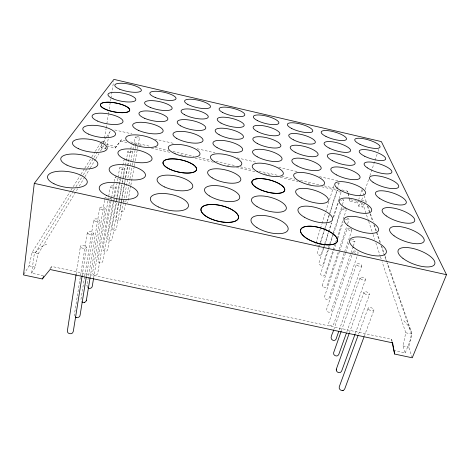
<?xml version="1.0" encoding="UTF-8"?>
<svg xmlns="http://www.w3.org/2000/svg" width="470" height="470" viewBox="0 0 470 470"><rect width="100%" height="100%" fill="white"/><g stroke="black" fill="none" stroke-linecap="round" stroke-linejoin="round"><path stroke-width="0.35" stroke-dasharray="2.35 1.76" d="M105.991 147.786L105.333 148.89L101.15 147.944L101.496 142.151M105.333 148.89L105.48 146.722M123.816 200.725L124.104 202.112M43.387 275.696L31.625 273.188L34.122 254.993L72.897 191.713M361.712 189.909L358.763 199.421M76.04 274.703L80.382 246.568M87.302 232.738L74.366 314.818L74.542 315.899M82.115 275.896L86.68 247.12M103.782 143.103L104.475 138.762M104.593 138.033L106.091 128.621M106.202 127.899L108.276 114.862M108.394 114.139L108.74 111.966M109.199 109.069L110.814 98.935M110.926 98.212L113.576 81.557M84.577 276.783L80.881 299.807L81.298 301.329M84.694 276.06L93.706 219.942M107.09 145.436L109.093 133.398L110.162 131.324L111.243 130.378M86.427 276.043L93.342 233.308M87.602 287.593L86.95 285.819L99.699 207.758M90.146 277.37L99.499 220.524M104.622 200.338L92.678 272.418C91.956 275.408 97.037 276.389 97.701 273.493L110.503 197.905A2.72 1.128 9.6 0 1 106.678 198.187A2.72 1.128 9.6 0 1 105.832 196.29M104.74 199.621L105.215 196.736M86.95 285.819L87.015 285.454M93.653 277.946L105.174 208.968A2.82 1.21 9.2 0 0 101.532 207.094A2.82 1.21 9.2 0 0 100.592 209.044A2.82 1.21 9.2 0 0 105.174 208.968M107.936 200.913L97.977 260.21C97.296 263.088 102.196 264.058 102.842 261.261L113.734 197.7M108.059 200.191L110.368 186.449M111.026 201.289L102.954 248.759C102.307 251.538 107.031 252.49 107.659 249.782L116.131 200.931M111.143 200.572L111.513 198.411M111.637 197.694L115.185 176.838A2.544 0.987 10.1 0 0 116.025 177.907A2.544 0.987 10.1 0 0 118.499 178.459M113.858 196.977L115.467 187.589A2.626 1.058 9.9 0 0 112.048 185.891A2.626 1.058 9.9 0 0 111.231 187.589A2.626 1.058 9.9 0 0 115.467 187.589M113.846 201.83L107.624 237.996L107.718 239.201L108.447 240.064M113.969 201.101L117.952 177.954M118.076 177.231L119.691 167.825M116.255 200.214L120.114 177.942M120.549 178.835L112.025 227.868C111.437 230.459 115.861 231.375 116.454 228.837L121.172 202.188M120.673 178.112L122.805 165.851M122.929 165.135L123.804 160.088M118.393 203.586L112.189 238.995C111.76 240.734 109.316 241.051 108.153 239.853M118.898 200.696L119.28 198.528M119.409 197.805L121.689 184.798M122.194 181.908L122.823 178.295M122.952 177.572L124.474 168.9A2.462 0.928 10.4 0 0 121.248 167.349A2.462 0.928 10.4 0 0 120.526 168.842A2.462 0.928 10.4 0 0 124.474 168.9M118.828 203.199L116.178 218.303C115.614 220.818 119.903 221.711 120.485 219.255L123.434 202.723M118.957 202.482L119.333 200.32M119.462 199.603L122.993 179.458M123.122 178.741L125.39 165.792M125.519 165.076L127.916 151.405M121.301 201.466L125.373 178.418M125.502 177.695L128.563 160.411M121.119 203.528L120.085 209.99L121.142 211.353L122.782 211.588L123.698 211.142L124.286 210.196L128.804 185.08M121.248 202.811L121.63 200.655M121.754 199.932L125.19 180.539M125.696 177.666L128.492 161.862M128.621 161.145L131.418 145.342M123.557 202.006L132.787 150.465M132.91 149.748L135.219 136.823M128.933 184.363L129.838 179.34M129.967 178.624L132.287 165.704M132.417 164.988L133.063 161.398M133.192 160.681L135.26 149.202M135.389 148.485L136.036 144.895M130.742 185.85L127.881 201.63L127.035 202.758M130.871 185.127L134.256 166.48M134.385 165.763L134.773 163.613M135.295 160.74L138.027 145.677M138.156 144.96L139.455 137.786A2.18 0.734 11.1 0 0 136.559 136.476A2.18 0.734 11.1 0 0 135.994 137.657A2.18 0.734 11.1 0 0 139.455 137.786M393.566 350.45L405.228 352.941L402.99 345.879L405.763 332.76L382.104 261.714M412.237 357.799L408.718 347.107L411.491 333.994L386.939 262.824M23.87 274.333L29.069 265.832L32.16 252.308L70.535 190.984M31.625 273.188L35.209 267.148L38.293 253.624L77.715 188.635M315.852 243.096L320.258 229.084M320.475 228.385L321.797 224.184M322.015 223.479L325.54 212.275M325.763 211.571L333.912 185.656M320.164 243.025L324.559 229.172M324.782 228.479L326.762 222.245M326.979 221.552L328.959 215.319M329.834 212.552L339.07 183.459M326.509 223.949L317.403 252.631C316.627 254.946 320.575 256.262 321.38 253.994L323.601 247.073M327.396 221.153L329.394 214.861M329.617 214.161L337.172 190.379M323.824 246.38L324.488 244.306M324.711 243.613L331.362 222.862M333.136 217.328L338.905 199.339M339.123 198.645L341.343 191.731M323.524 248.712L319.036 262.695C318.243 265.074 322.291 266.449 323.131 264.105L328.283 248.201M323.748 248.013L324.423 245.916M324.647 245.217L328.683 232.632M328.906 231.933L331.826 222.845M333.618 217.252L338.329 202.576M328.512 247.508L332.989 233.678M333.218 232.985L342.178 205.32M342.407 204.626L343.746 200.479M328.401 249.811L320.769 273.334C319.953 275.784 324.112 277.218 324.981 274.797L332.919 250.581M328.624 249.118L329.746 245.663M329.975 244.97L333.118 235.282M333.342 234.589L341.872 208.298A2.332 0.84 17.4 0 1 344.416 208.251M333.148 249.887L334.734 245.046M335.639 242.273L336.549 239.506M336.773 238.813L346.302 209.755A2.332 0.84 17.4 0 1 343.758 209.808A2.332 0.84 17.4 0 1 341.872 208.304M335.797 244.418L322.602 284.603C321.75 287.141 326.039 288.615 326.938 286.124L338.894 250.087M337.842 238.184L343.077 222.245M339.123 249.394L346.707 226.528M347.63 223.755L349.004 219.596M339.322 252.108L324.547 296.558C323.677 299.155 328.084 300.724 329.018 298.133L351.889 230.071M339.552 251.415L347.171 228.502M365.043 202.605L362.652 207.082L358.663 206.177L357.611 202.876L358.534 200.108M361.73 200.05L362.893 196.572M365.231 189.61L368.738 179.17M369.908 175.692L374.813 161.081M375.048 160.382L377.152 154.119M378.086 151.334L378.791 149.249M345.432 253.389L326.609 309.254C325.71 311.945 330.251 313.584 331.227 310.893L353.076 246.75M345.667 252.701L348.922 243.043M353.311 246.063L354.956 241.233M353.187 251.444L328.806 322.772C327.878 325.557 332.566 327.267 333.577 324.482L357.752 254.534M333.782 329.611L356.519 264.122M339.228 330.016L361.741 265.908M341.42 330.627L360.085 277.729M346.86 331.808L365.507 279.597M349.398 332.801L363.927 292.363M355.349 333.389L369.555 294.326M358.539 334.164L368.063 308.15M364.274 336.22L373.926 310.206M405.228 352.941L411.227 338.153L411.732 333.929L411.191 331.332L387.445 262.812M358.663 206.177L361.36 201.054M50.754 268.294L51.765 266.461L391.592 339.34L392.115 341.108M106.978 146.123L115.244 147.997L121.43 139.807L125.725 140.783M115.244 147.997L121.43 139.807M79.23 186.132L84.541 177.384M84.917 176.755L89.846 168.636M90.228 168.007L95.533 159.26M95.915 158.637L98.947 153.637M100.463 151.134L105.768 142.387L101.544 141.429M101.15 147.944L103.312 144.419M73.285 191.09L75.594 187.348M75.975 186.725L82.902 175.498M83.284 174.875L87.132 168.642M87.52 168.013L93.671 158.037M94.059 157.415L102.907 143.068M103.288 142.445L106.367 137.457M106.755 136.829L109.445 132.464M70.923 190.362L72.856 187.266M73.244 186.643L80.611 174.875M80.999 174.258L84.488 168.683M84.876 168.06L91.462 157.532M91.85 156.915L94.952 151.957M95.34 151.34L101.156 142.046M35.197 252.837C38.164 248.377 42.934 245.446 47.934 243.754M49.955 268.67L51.765 266.461M319.259 245.105L317.697 245.563M319.682 255.192L320.329 255.063M32.16 252.308L38.293 253.624M405.763 332.76L411.491 333.994M29.069 265.832L35.209 267.148M402.99 345.879L408.718 347.107M130.736 141.922L150.071 146.317M155.082 147.457L168.683 150.547M172.978 151.528L193.74 156.246M198.751 157.385L210.924 160.153M215.936 161.292L235.27 165.681M240.282 166.821L252.455 169.588M258.894 171.057L278.945 175.61M281.806 176.262L294.696 179.193M300.424 180.492L320.47 185.051M324.047 185.862L336.937 188.793M341.948 189.933L347.677 191.231L349.704 201.084L357.611 202.876M120.69 141.147L127.129 142.61M134.996 144.396L142.151 146.023M151.446 148.138L170.046 152.362M180.774 154.795L185.779 155.934M195.079 158.049L213.674 162.273M227.268 165.358L228.696 165.681M236.563 167.473L255.874 171.856M264.457 173.806L270.18 175.104M280.196 177.384L298.074 181.444M308.091 183.717L311.669 184.528M321.68 186.807L338.13 190.544M361.694 200.414L365.725 201.33L366.201 202.711M106.408 144.449L116.008 146.622M361.025 202.135L349.228 199.462L349.704 201.084M114.78 129.967L131.958 133.885M154.865 139.108L173.477 143.35M197.106 148.737L215.001 152.821M237.191 157.885L255.803 162.126M278.71 167.349L297.328 171.597M319.518 176.655L338.13 180.903M403.83 320.781L408.43 325.828L411.191 331.332M322.555 285.701L322.884 286.4M315.969 244.418L315.758 243.695M362.018 189.451L363.939 194.991M364.18 195.679L366.817 203.293M367.775 206.06L373.292 221.981M374.249 224.748L380.488 242.743M381.687 246.204L384.807 255.204M385.048 255.892L387.204 262.125M367.393 206.166L369.778 213.075M370.013 213.768L372.639 221.364M373.826 224.819L380.024 242.784M380.982 245.552L385.988 260.063M362.623 203.199L368.421 220.612M368.65 221.311L372.828 233.849M373.057 234.548L374.684 239.424M375.841 242.902L380.248 256.138M380.483 256.837L381.176 258.923M361.23 202.758L362.652 207.082M347.677 191.231L347.935 192.606M348.064 193.293L348.84 197.406M391.592 339.34L391.962 341.42M351.595 239.183A2.573 1.01 18.4 0 1 354.709 240.54A2.573 1.01 18.4 0 1 353.822 241.674A2.573 1.01 18.4 0 1 350.549 240.505M350.461 228.632A2.485 0.946 18 0 1 351.119 230.459A2.485 0.946 18 0 1 347.248 228.955A2.485 0.946 18 0 1 349.862 228.402M347.054 218.015A2.409 0.893 17.7 0 1 348.84 219.79A2.409 0.893 17.7 0 1 345.286 219.184M344.974 208.469A2.332 0.84 17.4 0 1 345.474 208.715M125.261 160.534A2.385 0.87 10.6 0 1 124.738 160.329M126.031 158.972A2.385 0.87 10.6 0 1 127.223 159.242M342.471 199.257A2.262 0.793 17.2 0 1 343.588 200.649A2.262 0.793 17.2 0 1 340.721 200.302M340.903 191.983A2.197 0.752 17 0 1 337.724 191.184A2.197 0.752 17 0 1 338.012 190.091M338.7 182.812A2.133 0.711 16.8 0 1 338.635 183.694A2.133 0.711 16.8 0 1 336.203 183.259M134.203 143.685A2.244 0.776 10.9 0 1 135.912 144.466M368.691 309.454A3.108 1.428 21 0 0 373.738 310.535A3.108 1.428 21 0 0 370.548 307.562A3.108 1.428 21 0 0 368.691 309.454M81.404 247.749A3.173 1.516 7.9 0 0 86.609 247.508A3.173 1.516 7.9 0 0 82.585 245.293A3.173 1.516 7.9 0 0 81.404 247.749M364.514 293.574A2.985 1.328 20.3 0 0 369.373 294.625A2.985 1.328 20.3 0 0 366.33 291.846A2.985 1.328 20.3 0 0 364.514 293.574M88.295 233.843A3.049 1.404 8.4 0 0 93.277 233.666A3.049 1.404 8.4 0 0 89.388 231.575A3.049 1.404 8.4 0 0 88.295 233.843M360.643 278.857A2.867 1.234 19.7 0 0 365.331 279.879A2.867 1.234 19.7 0 0 362.411 277.276A2.867 1.234 19.7 0 0 360.643 278.857M94.676 220.976A2.932 1.298 8.9 0 0 99.446 220.859A2.932 1.298 8.9 0 0 95.686 218.879A2.932 1.298 8.9 0 0 94.676 220.976M357.047 265.174A2.761 1.151 19.2 0 0 361.565 266.167A2.761 1.151 19.2 0 0 358.774 263.723A2.761 1.151 19.2 0 0 357.047 265.174M353.693 252.425A2.661 1.081 18.8 0 0 358.064 253.389A2.661 1.081 18.8 0 0 355.379 251.092A2.661 1.081 18.8 0 0 353.693 252.425M128.721 152.321A2.315 0.823 10.8 0 0 132.405 152.421A2.315 0.823 10.8 0 0 129.356 150.999A2.315 0.823 10.8 0 0 128.721 152.321"/><path stroke-width="0.7" d="M34.292 183.365L23.5 274.938L42.347 278.957L50.084 269.516L392.644 342.877L394.624 354.045L412.237 357.799L446.5 274.709L381.358 141.593L113.922 79.383L34.292 183.365L446.5 274.709M355.097 334.076L341.637 371.089C340.509 374.249 335.304 372.222 336.344 369.132L349.151 333.488M336.238 370.013L336.344 369.132M76.04 274.703L67.351 330.974C67.087 334.552 73.103 334.799 73.32 331.291L82.115 275.896M86.31 276.771L80.1 315.164C79.965 316.997 77.785 318.067 76.158 317.391M81.997 302.004C83.59 303.103 86.245 302.222 86.398 300.171M86.333 300.559L90.087 277.723M93.53 278.663L92.214 286.565C91.773 288.322 89.447 288.909 88.031 287.94M333.547 330.298C333.124 333.054 328.612 338.623 332.995 340.351C334.194 340.756 335.639 340.204 336.085 338.982L338.747 331.397M341.173 331.315L333.659 352.612C332.654 355.596 337.677 357.5 338.764 354.48L346.366 333.183M358.034 335.533L339.234 386.875C338.147 390.077 343.541 392.256 344.721 388.931L364.021 336.902M42.347 278.957L43.733 276.472M342.771 390.594L343.118 390.464M84.388 302.374L84.712 302.31M75.799 317.227L75.517 317.103L76.299 317.45M394.624 354.045L392.086 342.119M359.985 144.337A13.184 3.601 16.6 0 0 380.007 147.186A13.184 3.601 16.6 0 0 362.217 138.497A13.184 3.601 16.6 0 0 359.985 144.337M364.767 156.281A13.818 3.936 16.9 0 0 385.664 159.13A13.818 3.936 16.9 0 0 366.941 149.818A13.818 3.936 16.9 0 0 364.767 156.281M367.334 167.843A14.517 4.318 17.3 0 0 391.081 173.177A14.517 4.318 17.3 0 0 375.595 162.843A14.517 4.318 17.3 0 0 367.334 167.843M372.98 182.196A15.293 4.759 17.7 0 0 397.92 187.753A15.293 4.759 17.7 0 0 381.458 176.503A15.293 4.759 17.7 0 0 372.98 182.196M379.243 198.123A16.168 5.27 18.2 0 0 405.498 203.921A16.168 5.27 18.2 0 0 387.938 191.607A16.168 5.27 18.2 0 0 379.243 198.123M386.228 215.883A17.149 5.869 18.8 0 0 413.953 221.94A17.149 5.869 18.8 0 0 395.141 208.398A17.149 5.869 18.8 0 0 386.228 215.883M394.072 235.822A18.259 6.574 19.5 0 0 423.441 242.162A18.259 6.574 19.5 0 0 403.19 227.169A18.259 6.574 19.5 0 0 394.072 235.822M402.949 258.371A19.54 7.408 20.4 0 0 434.157 265.015A19.54 7.408 20.4 0 0 412.249 248.301A19.54 7.408 20.4 0 0 402.949 258.371M325.98 136.453A13.148 3.643 15.9 0 0 346.396 139.384A13.148 3.643 15.9 0 0 329.176 130.819A13.148 3.643 15.9 0 0 325.98 136.453M329.176 148.062A13.771 3.983 16.2 0 0 350.503 151.011A13.771 3.983 16.2 0 0 332.402 141.823A13.771 3.983 16.2 0 0 329.176 148.062M332.69 160.822A14.458 4.377 16.4 0 0 355.009 163.772A14.458 4.377 16.4 0 0 335.933 153.878A14.458 4.377 16.4 0 0 332.69 160.822M336.573 174.916A15.222 4.835 16.8 0 0 359.979 177.842A15.222 4.835 16.8 0 0 339.822 167.15A15.222 4.835 16.8 0 0 336.573 174.916M340.885 190.556A16.074 5.364 17.2 0 0 365.49 193.446A16.074 5.364 17.2 0 0 344.116 181.837A16.074 5.364 17.2 0 0 340.885 190.556M345.703 208.022A17.032 5.981 17.6 0 0 371.635 210.848A17.032 5.981 17.6 0 0 348.893 198.164A17.032 5.981 17.6 0 0 345.703 208.022M347.812 225.459A18.107 6.715 18.2 0 0 377.463 231.857A18.107 6.715 18.2 0 0 358.604 217.134A18.107 6.715 18.2 0 0 347.812 225.459M353.698 247.426A19.341 7.585 18.9 0 0 385.23 254.141A19.341 7.585 18.9 0 0 364.885 237.726A19.341 7.585 18.9 0 0 353.698 247.426M291.764 128.516A13.136 3.678 15.2 0 0 312.579 131.535A13.136 3.678 15.2 0 0 295.936 123.087A13.136 3.678 15.2 0 0 291.764 128.516M293.351 139.79A13.759 4.03 15.3 0 0 315.112 142.833A13.759 4.03 15.3 0 0 297.639 133.774A13.759 4.03 15.3 0 0 293.351 139.79M295.095 152.186A14.441 4.43 15.5 0 0 317.896 155.235A14.441 4.43 15.5 0 0 299.513 145.483A14.441 4.43 15.5 0 0 295.095 152.186M297.028 165.875A15.193 4.9 15.8 0 0 320.963 168.918A15.193 4.9 15.8 0 0 301.57 158.378A15.193 4.9 15.8 0 0 297.028 165.875M299.173 181.079A16.027 5.44 16 0 0 324.37 184.093A16.027 5.44 16 0 0 303.843 172.649A16.027 5.44 16 0 0 299.173 181.079M301.57 198.064A16.967 6.075 16.4 0 0 328.166 201.025A16.967 6.075 16.4 0 0 306.37 188.523A16.967 6.075 16.4 0 0 301.57 198.064M304.272 217.158A18.024 6.833 16.8 0 0 332.431 220.025A18.024 6.833 16.8 0 0 309.195 206.295A18.024 6.833 16.8 0 0 304.272 217.158M307.333 238.778A19.223 7.737 17.3 0 0 337.248 241.498A19.223 7.737 17.3 0 0 312.374 226.323A19.223 7.737 17.3 0 0 307.333 238.766A19.223 7.737 17.3 0 0 337.254 241.492A19.223 7.737 17.3 0 0 312.38 226.311A19.223 7.737 17.3 0 0 307.333 238.778M257.331 120.526A13.16 3.707 14.4 0 0 278.551 123.633A13.16 3.707 14.4 0 0 262.489 115.303A13.16 3.707 14.4 0 0 257.331 120.526M257.29 131.453A13.777 4.066 14.5 0 0 279.491 134.59A13.777 4.066 14.5 0 0 262.659 125.66A13.777 4.066 14.5 0 0 257.29 131.453M257.243 143.473A14.453 4.471 14.6 0 0 280.525 146.628A14.453 4.471 14.6 0 0 262.847 137.023A14.453 4.471 14.6 0 0 257.243 143.473M257.19 156.763A15.204 4.947 14.7 0 0 281.671 159.917A15.204 4.947 14.7 0 0 263.047 149.531A15.204 4.947 14.7 0 0 257.19 156.763M257.137 171.521A16.033 5.499 14.8 0 0 282.934 174.658A16.033 5.499 14.8 0 0 263.265 163.384A16.033 5.499 14.8 0 0 257.137 171.521M257.072 188.024A16.961 6.151 15 0 0 284.344 191.12A16.961 6.151 15 0 0 263.511 178.8A16.961 6.151 15 0 0 257.078 188.012A16.961 6.151 15 0 0 284.35 191.108A16.961 6.151 15 0 0 263.505 178.812A16.961 6.151 15 0 0 257.072 188.024M257.014 206.571A18.007 6.927 15.3 0 0 285.93 209.591A18.007 6.927 15.3 0 0 263.776 196.072A18.007 6.927 15.3 0 0 257.014 206.571M256.943 227.592A19.188 7.855 15.6 0 0 287.728 230.488A19.188 7.855 15.6 0 0 264.075 215.536A19.188 7.855 15.6 0 0 256.943 227.592M222.68 112.489A13.207 3.731 13.6 0 0 244.306 115.685A13.207 3.731 13.6 0 0 228.837 107.483A13.207 3.731 13.6 0 0 222.68 112.489M220.982 123.07A13.824 4.089 13.6 0 0 243.636 126.307A13.824 4.089 13.6 0 0 227.451 117.512A13.824 4.089 13.6 0 0 220.982 123.07M219.12 134.714A14.505 4.5 13.6 0 0 242.896 137.974A14.505 4.5 13.6 0 0 225.929 128.51A14.505 4.5 13.6 0 0 219.12 134.714M217.058 147.586A15.257 4.982 13.6 0 0 242.085 150.858A15.257 4.982 13.6 0 0 224.249 140.636A15.257 4.982 13.6 0 0 217.058 147.586M214.772 161.892A16.098 5.54 13.6 0 0 241.18 165.164A16.098 5.54 13.6 0 0 222.386 154.06A16.098 5.54 13.6 0 0 214.772 161.892M212.217 177.883A17.026 6.204 13.6 0 0 240.17 181.126A17.026 6.204 13.6 0 0 220.312 169.006A17.026 6.204 13.6 0 0 212.217 177.883M209.344 195.884A18.072 6.991 13.7 0 0 239.036 199.063A18.072 6.991 13.7 0 0 217.98 185.756A18.072 6.991 13.7 0 0 209.344 195.884M206.089 216.3A19.252 7.937 13.7 0 0 237.755 219.373A19.252 7.937 13.7 0 0 215.348 204.656A19.252 7.937 13.7 0 0 206.095 216.288A19.252 7.937 13.7 0 0 237.755 219.361A19.252 7.937 13.7 0 0 215.348 204.644A19.252 7.937 13.7 0 0 206.089 216.3M187.806 104.399A13.283 3.742 12.8 0 0 209.843 107.689A13.283 3.742 12.8 0 0 194.974 99.611A13.283 3.742 12.8 0 0 187.806 104.399M184.434 114.633A13.912 4.101 12.7 0 0 207.54 117.964A13.912 4.101 12.7 0 0 192.013 109.304A13.912 4.101 12.7 0 0 184.434 114.633M180.727 125.895A14.599 4.518 12.6 0 0 205.008 129.262A14.599 4.518 12.6 0 0 188.758 119.944A14.599 4.518 12.6 0 0 180.727 125.895M176.626 138.345A15.363 5.005 12.5 0 0 202.206 141.734A15.363 5.005 12.5 0 0 185.174 131.671A15.363 5.005 12.5 0 0 176.626 138.345M175.163 153.778A16.209 5.57 12.4 0 0 199.956 154.301A16.209 5.57 12.4 0 0 177.255 144.366A16.209 5.57 12.4 0 0 175.163 153.778M170.24 169.412A17.155 6.233 12.3 0 0 196.554 169.623A17.155 6.233 12.3 0 0 172.584 158.866A17.155 6.233 12.3 0 0 170.24 169.4A17.155 6.233 12.3 0 0 196.554 169.611A17.155 6.233 12.3 0 0 172.578 158.872A17.155 6.233 12.3 0 0 170.24 169.412M164.706 186.995A18.218 7.027 12.1 0 0 192.735 186.807A18.218 7.027 12.1 0 0 167.343 175.116A18.218 7.027 12.1 0 0 164.706 186.995M158.425 206.964A19.417 7.978 11.9 0 0 188.417 206.26A19.417 7.978 11.9 0 0 161.422 193.47A19.417 7.978 11.9 0 0 158.425 206.964M155.188 97.437A13.395 3.748 12 0 0 175.968 98.823A13.395 3.748 12 0 0 157.609 91.327A13.395 3.748 12 0 0 155.188 97.437M150.23 107.395A14.03 4.107 11.9 0 0 172.067 108.67A14.03 4.107 11.9 0 0 152.891 100.686A14.03 4.107 11.9 0 0 150.23 107.395M144.772 118.358A14.734 4.524 11.7 0 0 167.778 119.486A14.734 4.524 11.7 0 0 147.703 110.967A14.734 4.524 11.7 0 0 144.772 118.358M138.738 130.484A15.516 5.005 11.5 0 0 163.043 131.435A15.516 5.005 11.5 0 0 141.975 122.306A15.516 5.005 11.5 0 0 138.738 130.484M132.023 143.979A16.38 5.575 11.2 0 0 157.785 144.701A16.38 5.575 11.2 0 0 135.63 134.872A16.38 5.575 11.2 0 0 132.023 143.979M124.509 159.083A17.355 6.239 10.9 0 0 151.91 159.512A17.355 6.239 10.9 0 0 128.551 148.884A17.355 6.239 10.9 0 0 124.509 159.083M116.049 176.103A18.448 7.027 10.5 0 0 145.312 176.162A18.448 7.027 10.5 0 0 120.608 164.6A18.448 7.027 10.5 0 0 116.049 176.103M106.449 195.426A19.687 7.978 10 0 0 137.845 195.003A19.687 7.978 10 0 0 111.631 182.36A19.687 7.978 10 0 0 106.449 195.426M119.791 89.23A13.53 3.742 11.3 0 0 141.223 90.757A13.53 3.742 11.3 0 0 123.246 83.337A13.53 3.742 11.3 0 0 119.791 89.23M113.106 98.823A14.188 4.107 11 0 0 135.666 100.251A14.188 4.107 11 0 0 116.895 92.355A14.188 4.107 11 0 0 113.106 98.823M105.744 109.398A14.911 4.518 10.8 0 0 129.544 110.703A14.911 4.518 10.8 0 0 109.921 102.26A14.911 4.518 10.8 0 0 105.744 109.392A14.911 4.518 10.8 0 0 129.544 110.691A14.911 4.518 10.8 0 0 109.921 102.272A14.911 4.518 10.8 0 0 105.744 109.398M97.601 121.084A15.716 5 10.4 0 0 122.788 122.224A15.716 5 10.4 0 0 102.225 113.194A15.716 5 10.4 0 0 97.601 121.084M88.536 134.103A16.609 5.558 10 0 0 115.285 135.031A16.609 5.558 10 0 0 93.689 125.314A16.609 5.558 10 0 0 88.536 134.103M78.396 148.679A17.619 6.222 9.6 0 0 106.902 149.337A17.619 6.222 9.6 0 0 84.165 138.826A17.619 6.222 9.6 0 0 78.396 148.679M66.963 165.117A18.759 7.003 9 0 0 97.478 165.422A18.759 7.003 9 0 0 73.473 153.996A18.759 7.003 9 0 0 66.963 165.117M53.98 183.782A20.057 7.943 8.3 0 0 86.803 183.635A20.057 7.943 8.3 0 0 61.388 171.139A20.057 7.943 8.3 0 0 53.98 183.782"/></g></svg>
